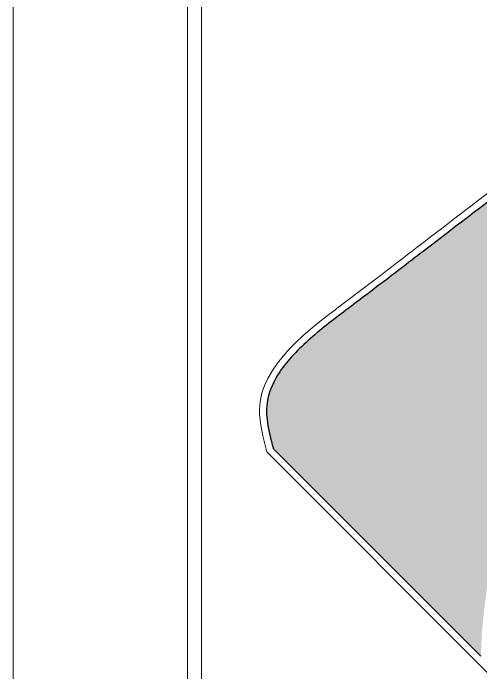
# Model space of a CAD drawing. Header units: millimetres. Extents: x 521 to 1055, y 261 to 520.
# Drawn here: x 520.78 to 527.48, y 504.78 to 514.24 of the extents above; entities that cross this region are included whole.
import ezdxf

# ---------------------------------------------------------------- set-up
doc = ezdxf.new("R2010")
doc.units = ezdxf.units.MM
doc.linetypes.add('CONTINU', pattern=[0])
doc.layers.add('0.1', color=8, linetype='Continuous', lineweight=13)

msp = doc.modelspace()

# ---------------------------------------------------------------- hatches: boundary and pattern name
at = {"layer": '0.1', "linetype": 'CONTINU'}
h = msp.add_hatch(dxfattribs=at)
h.set_pattern_fill('AR-SAND,_O', color=8, scale=0.005, double=1)
h.set_pattern_definition([(37.50000000000001, (143.7004014686074, 358.238719848207), (-0.008000156479920228, 0.2447066186646712), [0, -0.19304, 0, -0.2159, 0, -0.206375]), (7.499999999999999, (143.7004014686074, 358.238719848207), (0.2247616415690013, 0.3584125502841771), [0, -0.10414, 0, -0.17399, 0, -0.06667500000000001]), (327.5, (143.5441914686074, 358.238719848207), (0.395496185120729, 0.0007185923392728455), [0, -0.0635, 0, -0.2286, 0, -0.29845]), (317.5, (143.5441914686074, 358.238719848207), (0.3817782262361486, 0.1114646616286081), [0, -0.03175, 0, -0.14986, 0, -0.17145])])
edge = h.paths.add_edge_path()
edge.add_line((533.5360165536827, 512.3974808153464), (533.0587355591806, 513.8272650189189))
edge.add_spline(control_points=[(533.0587355591808, 513.827265018919), (532.9432892919972, 513.8628123955607), (532.8294865972589, 513.8968610354104), (532.5538601688957, 513.9609338482161), (532.3952759153028, 513.9792963891998), (532.0681603999071, 513.9648882629074), (531.9010828662172, 513.935670578851), (531.4655175553721, 513.828997030524), (531.1992513825087, 513.7393474288308), (530.68268253625, 513.5344384329151), (530.4304523908914, 513.4169413977754), (529.6903827671058, 513.0304579986908), (529.2191886313627, 512.7274488124453), (528.4197760060761, 512.1660714836116), (528.0843315346015, 511.9145926236158), (527.4293905296677, 511.4186376045285), (527.1081180446416, 511.1714267683035), (526.5634505613921, 510.7530411548966), (526.3464960754004, 510.5865625428099), (525.9471336827935, 510.282462843257), (525.7675956994609, 510.1468402320136), (525.3974477806339, 509.8682401792637), (525.2100380290955, 509.7255627074227), (524.8664589374262, 509.4234923238549), (524.7120120323927, 509.2635969970379), (524.5112609834002, 508.9649193112631), (524.4495775931193, 508.8289288513849), (524.4042636790005, 508.5858720374743), (524.4052694121685, 508.4809462563106), (524.4390308187044, 508.2513023775058), (524.4704663622542, 508.1291665820793), (524.5045235018092, 508.0019778839289), (524.5050429139171, 508.0000390505151), (524.505562739786, 507.9980994443924)], knot_values=[0.05075043708609669, 0.05075043708609669, 0.05075043708609669, 0.05075043708609669, 0.4098478123268969, 0.4098478123268969, 0.9308040381972504, 0.9308040381972504, 1.451760264067604, 1.451760264067604, 2.285668171511772, 2.285668171511772, 3.119576078955939, 3.119576078955939, 4.787391893844275, 4.787391893844275, 6.06272487463321, 6.06272487463321, 7.338057855422145, 7.338057855422145, 8.153920554177597, 8.153920554177597, 8.780618240816509, 8.780618240816509, 9.40731592745542, 9.40731592745542, 10.05739880283823, 10.05739880283823, 10.57797196691182, 10.57797196691182, 10.95287226495574, 10.95287226495574, 11.32777256299966, 11.32777256299966, 11.33357353295818, 11.33357353295818, 11.33357353295818, 11.33357353295818], degree=3, periodic=0)
edge.add_line((524.5055627397861, 507.9980994443923), (527.4837468313225, 505.015313525704))
edge.add_arc((535.2769657629815, 504.7981033793258), 7.79624535045282, 102.90329121469932, 178.4034833803922, ccw=False)

# ---------------------------------------------------------------- linework, layer by layer
at = {"layer": '0.1', "color": 8}
for p, q in [((524.505562739786, 507.9980994443924), (527.4837468313217, 505.0153135257046)), ((524.4159075940927, 507.9463624642653), (527.5807503707076, 504.776629439441))]:
    msp.add_line(p, q, dxfattribs=at)
for points in [[(646.9794132118268, 519.8849476088183), (520.7750208080913, 519.8849476088183), (520.7750208080913, 435.8849474277245), (646.9794132118268, 435.8849474277245)], [(523.2750208134812, 436.8849474298801), (523.2750208134812, 518.8849476066619), (645.9794132096711, 518.8849476066619), (645.9794132096711, 436.8849474298801)]]:
    msp.add_lwpolyline(points, close=True, dxfattribs=at)
msp.add_lwpolyline([(630.1594131755621, 517.6849476040755, 0.414213562373095), (629.1594131734062, 518.6849476062313), (524.4750208160684, 518.6849476062313, 0.414213562373095), (523.4750208139126, 517.6849476040755), (523.4750208139126, 444.0849474454027, 0.4142135623730948), (524.4750208160684, 443.084947443247), (629.1594131734062, 443.084947443247, 0.414213562373095), (630.1594131755621, 444.0849474454027)], format="xyb", close=True, dxfattribs=at)
msp.add_spline([(533.137323499732, 513.9076587663135), (532.4471572434215, 514.0682842270876), (531.510461416425, 513.9381999171678), (527.8936859836215, 511.8951591763421), (525.6004725283867, 510.1461740281125), (524.3090957495117, 508.5539315795581), (524.4159075940927, 507.9463624642653)], degree=3, dxfattribs=at)
at = {"layer": '0.1', "color": 8, "lineweight": -2}
msp.add_open_spline([(533.0587355591808, 513.827265018919), (532.9432892919972, 513.8628123955607), (532.8294865972589, 513.8968610354104), (532.5538601688957, 513.9609338482161), (532.3952759153028, 513.9792963891998), (532.0681603999071, 513.9648882629074), (531.9010828662172, 513.935670578851), (531.4655175553721, 513.828997030524), (531.1992513825087, 513.7393474288308), (530.68268253625, 513.5344384329151), (530.4304523908914, 513.4169413977754), (529.6903827671058, 513.0304579986908), (529.2191886313627, 512.7274488124453), (528.4197760060761, 512.1660714836116), (528.0843315346015, 511.9145926236158), (527.4293905296677, 511.4186376045285), (527.1081180446416, 511.1714267683035), (526.5634505613921, 510.7530411548966), (526.3464960754004, 510.5865625428099), (525.9471336827935, 510.282462843257), (525.7675956994609, 510.1468402320136), (525.3974477806339, 509.8682401792637), (525.2100380290955, 509.7255627074227), (524.8664589374262, 509.4234923238549), (524.7120120323927, 509.2635969970379), (524.5112609834002, 508.9649193112631), (524.4495775931193, 508.8289288513849), (524.4042636790005, 508.5858720374743), (524.4052694121685, 508.4809462563106), (524.4390308187044, 508.2513023775058), (524.4704663622542, 508.1291665820793), (524.5045235018092, 508.0019778839289), (524.5050429139171, 508.0000390505151), (524.505562739786, 507.9980994443924)], degree=3, knots=[0.05075043708609669, 0.05075043708609669, 0.05075043708609669, 0.05075043708609669, 0.4098478123268969, 0.4098478123268969, 0.9308040381972504, 0.9308040381972504, 1.451760264067604, 1.451760264067604, 2.285668171511772, 2.285668171511772, 3.119576078955939, 3.119576078955939, 4.787391893844275, 4.787391893844275, 6.06272487463321, 6.06272487463321, 7.338057855422145, 7.338057855422145, 8.153920554177597, 8.153920554177597, 8.780618240816509, 8.780618240816509, 9.40731592745542, 9.40731592745542, 10.05739880283823, 10.05739880283823, 10.57797196691182, 10.57797196691182, 10.95287226495574, 10.95287226495574, 11.32777256299966, 11.32777256299966, 11.33357353295818, 11.33357353295818, 11.33357353295818, 11.33357353295818], dxfattribs=at)

doc.saveas('drawing.dxf')
